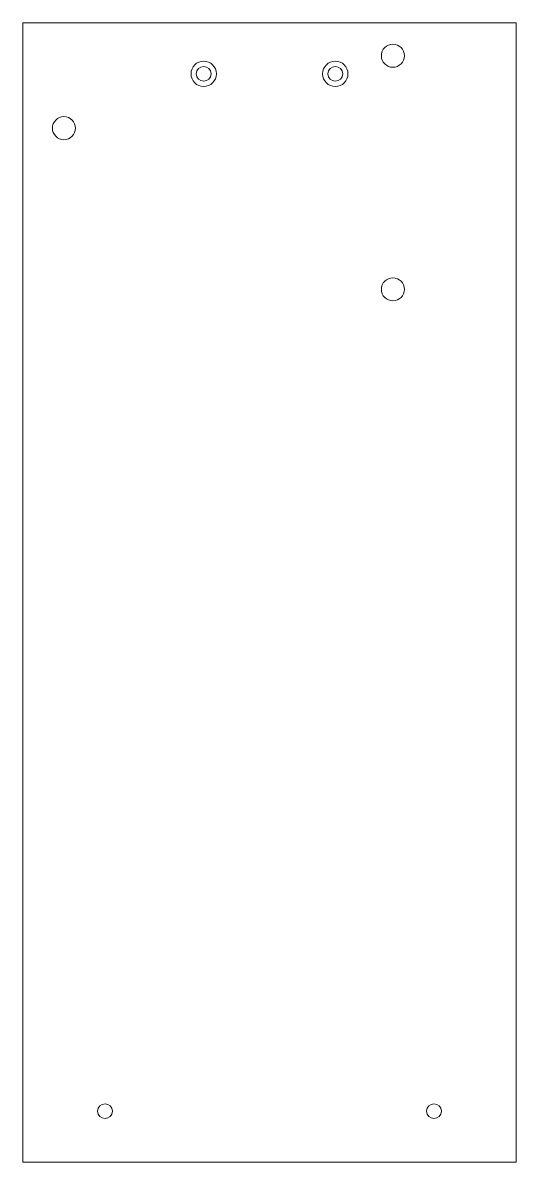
# Model space of a CAD drawing. Header units: millimetres. Extents: x 0 to 150, y 0 to 346.
import ezdxf

# ---------------------------------------------------------------- set-up
doc = ezdxf.new("R2010")
doc.units = ezdxf.units.MM

msp = doc.modelspace()

# ---------------------------------------------------------------- linework, layer by layer
at = {"color": 7, "linetype": 'Continuous', "lineweight": 15}
for p, q in [((150, 346), (0, 346)), ((0, 346), (0, 0)), ((150, 0), (150, 346)), ((0, 0), (150, 0))]:
    msp.add_line(p, q, dxfattribs=at)
for centre, radius in [((112.5, 336), 3.5), ((55, 330.5), 3.85), ((55, 330.5), 2.25), ((95, 330.5), 3.85), ((95, 330.5), 2.25), ((12.5, 314), 3.5), ((112.5, 265.06), 3.5), ((25, 15.5), 2.25), ((125, 15.5), 2.25)]:
    msp.add_circle(centre, radius, dxfattribs=at)

doc.saveas('drawing.dxf')
